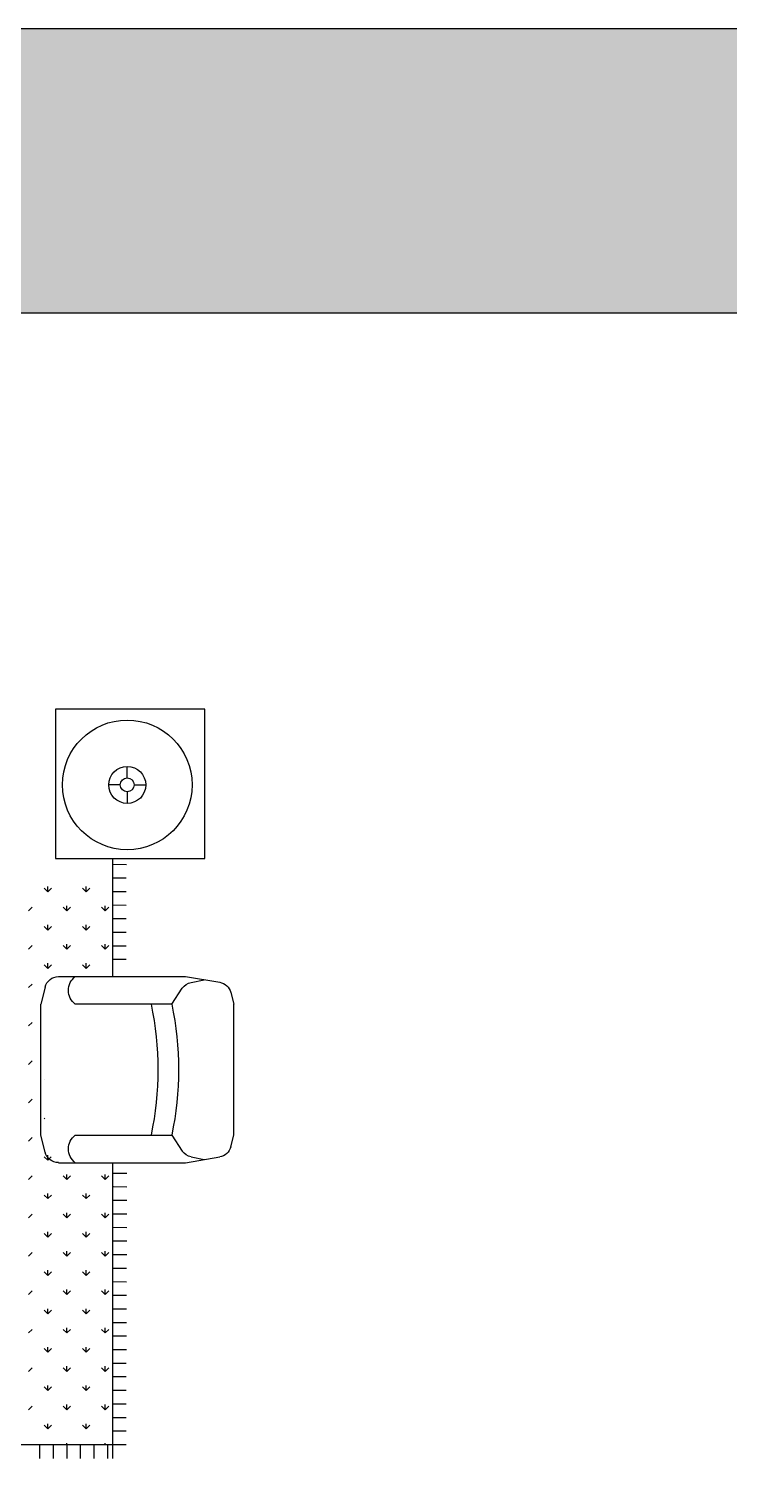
# Model space of a CAD drawing. Header units: millimetres. Extents: x -30782 to 40110, y 35885 to 73818.
# Drawn here: x -13123 to -10538, y 68549 to 73818 of the extents above; entities that cross this region are included whole.
import ezdxf

# ---------------------------------------------------------------- set-up
doc = ezdxf.new("R2010")
doc.units = ezdxf.units.MM
doc.layers.add('www.cad-blocks.net', color=7, linetype='Continuous')

# ---------------------------------------------------------------- blocks, each defined once
blk = doc.blocks.new('A$C7DEE7CBF')
for p, q in [((3326.6, 2766.7, -342.9), (2776.6, 2766.7, -342.9)), ((2776.6, 2766.7, -342.9), (2776.6, 2216.7, -342.9)), ((3326.6, 2216.7, -342.9), (3326.6, 2766.7, -342.9)), ((3040.8, 2513, -342.9), (3040.8, 2555.7, -342.9)), ((3015.2, 2487.4, -342.9), (2972.6, 2487.4, -342.9)), ((3066.4, 2487.4, -342.9), (3109.1, 2487.4, -342.9)), ((3040.8, 2461.8, -342.9), (3040.8, 2419.1, -342.9)), ((2776.6, 2216.7, -342.9), (3326.6, 2216.7, -342.9)), ((2986.4, 2216.7, -342.9), (2986.4, 1781, -342.9)), ((2987.6, 2194.8, -342.9), (3037.6, 2194.6, -342.9)), ((2747.5, 2093.9, -342.9), (2747.5, 2112.7, -342.9)), ((2888.9, 2093.9, -342.9), (2888.9, 2112.7, -342.9)), ((2987.4, 2144.8, -342.9), (3037.4, 2144.6, -342.9)), ((2747.5, 2093.9, -342.9), (2734.2, 2107.2, -342.9)), ((2747.5, 2093.9, -342.9), (2760.8, 2107.2, -342.9)), ((2888.9, 2093.9, -342.9), (2875.7, 2107.2, -342.9)), ((2888.9, 2093.9, -342.9), (2902.2, 2107.2, -342.9)), ((2987.2, 2094.8, -342.9), (3037.2, 2094.6, -342.9)), ((2676.8, 2023.2, -342.9), (2690, 2036.5, -342.9)), ((2818.2, 2023.2, -342.9), (2804.9, 2036.5, -342.9)), ((2818.2, 2023.2, -342.9), (2818.2, 2042, -342.9)), ((2818.2, 2023.2, -342.9), (2831.5, 2036.5, -342.9)), ((2959.6, 2023.2, -342.9), (2946.4, 2036.5, -342.9)), ((2959.6, 2023.2, -342.9), (2959.6, 2042, -342.9)), ((2959.6, 2023.2, -342.9), (2972.9, 2036.5, -342.9)), ((2987.1, 2044.8, -342.9), (3037.1, 2044.6, -342.9)), ((2747.5, 1952.5, -342.9), (2734.2, 1965.8, -342.9)), ((2747.5, 1952.5, -342.9), (2747.5, 1971.3, -342.9)), ((2747.5, 1952.5, -342.9), (2760.8, 1965.8, -342.9)), ((2888.9, 1952.5, -342.9), (2875.7, 1965.8, -342.9)), ((2888.9, 1952.5, -342.9), (2888.9, 1971.3, -342.9)), ((2888.9, 1952.5, -342.9), (2902.2, 1965.8, -342.9)), ((2986.9, 1994.8, -342.9), (3036.9, 1994.6, -342.9)), ((2818.2, 1881.8, -342.9), (2818.2, 1900.6, -342.9)), ((2959.6, 1881.8, -342.9), (2959.6, 1900.6, -342.9)), ((2986.7, 1944.8, -342.9), (3036.7, 1944.6, -342.9)), ((2676.8, 1881.8, -342.9), (2690, 1895.1, -342.9)), ((2818.2, 1881.8, -342.9), (2804.9, 1895.1, -342.9)), ((2818.2, 1881.8, -342.9), (2831.5, 1895.1, -342.9)), ((2959.6, 1881.8, -342.9), (2946.4, 1895.1, -342.9)), ((2959.6, 1881.8, -342.9), (2972.9, 1895.1, -342.9)), ((2986.4, 1844.8, -342.9), (3036.4, 1844.6, -342.9)), ((2986.6, 1894.8, -342.9), (3036.6, 1894.6, -342.9)), ((2747.5, 1811.1, -342.9), (2734.2, 1824.4, -342.9)), ((2747.5, 1811.1, -342.9), (2747.5, 1829.9, -342.9)), ((2747.5, 1811.1, -342.9), (2760.8, 1824.4, -342.9)), ((2888.9, 1811.1, -342.9), (2875.7, 1824.4, -342.9)), ((2888.9, 1811.1, -342.9), (2888.9, 1829.9, -342.9)), ((2888.9, 1811.1, -342.9), (2902.2, 1824.4, -342.9)), ((2676.8, 1740.4, -342.9), (2690, 1753.6, -342.9)), ((2738, 1742.5, -342.9), (2722.2, 1679.4, -342.9)), ((2787.2, 1781, -342.9), (3255.6, 1781, -342.9)), ((3255.6, 1781, -342.9), (3381.7, 1760, -342.9)), ((3276.2, 1759.7, -342.9), (3324.8, 1769.4, -342.9)), ((3204.8, 1679.4, -342.9), (3243.9, 1738.1, -342.9)), ((3422.7, 1722.2, -342.9), (3433.4, 1679.4, -342.9)), ((2722.2, 1196.8, -342.9), (2722.2, 1679.4, -342.9)), ((3204.8, 1679.4, -342.9), (2849.2, 1679.4, -342.9)), ((3433.4, 1196.8, -342.9), (3433.4, 1679.4, -342.9)), ((2676.8, 1599, -342.9), (2690, 1612.2, -342.9)), ((2676.8, 1457.5, -342.9), (2690, 1470.8, -342.9)), ((2734.3, 1400, -342.9), (2734.2, 1400.1, -342.9)), ((2676.8, 1316.1, -342.9), (2690, 1329.4, -342.9)), ((2736.3, 1256.6, -342.9), (2734.2, 1258.7, -342.9)), ((2676.8, 1174.7, -342.9), (2690, 1188, -342.9)), ((2738, 1133.7, -342.9), (2722.2, 1196.8, -342.9)), ((2849.2, 1196.8, -342.9), (3204.8, 1196.8, -342.9)), ((3204.8, 1196.8, -342.9), (3243.9, 1138.1, -342.9)), ((3422.7, 1154, -342.9), (3433.4, 1196.8, -342.9)), ((2747.5, 1104, -342.9), (2734.2, 1117.3, -342.9)), ((2747.5, 1104, -342.9), (2747.5, 1122.7, -342.9)), ((2747.5, 1104, -342.9), (2760, 1116.5, -342.9)), ((3255.6, 1095.2, -342.9), (3381.7, 1116.2, -342.9)), ((3276.2, 1116.5, -342.9), (3324.8, 1106.7, -342.9)), ((2787.2, 1095.2, -342.9), (3255.6, 1095.2, -342.9)), ((2986.4, 1095.2, -342.9), (2986.4, 5.4, -342.9)), ((3039.8, 1055.4, -342.9), (2989.8, 1055.7, -342.9)), ((2676.8, 1033.3, -342.9), (2690, 1046.5, -342.9)), ((2818.2, 1033.3, -342.9), (2804.9, 1046.5, -342.9)), ((2818.2, 1033.3, -342.9), (2818.2, 1052, -342.9)), ((2818.2, 1033.3, -342.9), (2831.5, 1046.5, -342.9)), ((2959.6, 1033.3, -342.9), (2946.4, 1046.5, -342.9)), ((2959.6, 1033.3, -342.9), (2959.6, 1052, -342.9)), ((2959.6, 1033.3, -342.9), (2972.9, 1046.5, -342.9)), ((3039.6, 1005.4, -342.9), (2989.6, 1005.7, -342.9)), ((2747.5, 962.6, -342.9), (2734.2, 975.8, -342.9)), ((2747.5, 962.6, -342.9), (2747.5, 981.3, -342.9)), ((2747.5, 962.6, -342.9), (2760.8, 975.8, -342.9)), ((2888.9, 962.6, -342.9), (2875.7, 975.8, -342.9)), ((2888.9, 962.6, -342.9), (2888.9, 981.3, -342.9)), ((2888.9, 962.6, -342.9), (2902.2, 975.8, -342.9)), ((3039.4, 955.4, -342.9), (2989.4, 955.7, -342.9)), ((2676.8, 891.9, -342.9), (2690, 905.1, -342.9)), ((2818.2, 891.9, -342.9), (2804.9, 905.1, -342.9)), ((2818.2, 891.9, -342.9), (2818.2, 910.6, -342.9)), ((2818.2, 891.9, -342.9), (2831.5, 905.1, -342.9)), ((2959.6, 891.9, -342.9), (2946.4, 905.1, -342.9)), ((2959.6, 891.9, -342.9), (2959.6, 910.6, -342.9)), ((2959.6, 891.9, -342.9), (2972.9, 905.1, -342.9)), ((3039.3, 905.4, -342.9), (2989.3, 905.7, -342.9)), ((3039.1, 855.4, -342.9), (2989.1, 855.7, -342.9)), ((2747.5, 821.2, -342.9), (2734.2, 834.4, -342.9)), ((2747.5, 821.2, -342.9), (2747.5, 839.9, -342.9)), ((2747.5, 821.2, -342.9), (2760.8, 834.4, -342.9)), ((2888.9, 821.2, -342.9), (2875.7, 834.4, -342.9)), ((2888.9, 821.2, -342.9), (2888.9, 839.9, -342.9)), ((2888.9, 821.2, -342.9), (2902.2, 834.4, -342.9)), ((3038.9, 805.4, -342.9), (2988.9, 805.7, -342.9)), ((2676.8, 750.4, -342.9), (2690, 763.7, -342.9)), ((2818.2, 750.4, -342.9), (2804.9, 763.7, -342.9)), ((2818.2, 750.4, -342.9), (2818.2, 769.2, -342.9)), ((2818.2, 750.4, -342.9), (2831.5, 763.7, -342.9)), ((2959.6, 750.4, -342.9), (2946.4, 763.7, -342.9)), ((2959.6, 750.4, -342.9), (2959.6, 769.2, -342.9)), ((2959.6, 750.4, -342.9), (2972.9, 763.7, -342.9)), ((3038.8, 755.4, -342.9), (2988.8, 755.7, -342.9)), ((2747.5, 679.7, -342.9), (2734.2, 693, -342.9)), ((2747.5, 679.7, -342.9), (2747.5, 698.5, -342.9)), ((2747.5, 679.7, -342.9), (2760.8, 693, -342.9)), ((2888.9, 679.7, -342.9), (2875.7, 693, -342.9)), ((2888.9, 679.7, -342.9), (2888.9, 698.5, -342.9)), ((2888.9, 679.7, -342.9), (2902.2, 693, -342.9)), ((3038.6, 705.4, -342.9), (2988.6, 705.7, -342.9)), ((3038.4, 655.4, -342.9), (2988.4, 655.7, -342.9)), ((2676.8, 609, -342.9), (2690, 622.3, -342.9)), ((2818.2, 609, -342.9), (2804.9, 622.3, -342.9)), ((2818.2, 609, -342.9), (2818.2, 627.8, -342.9)), ((2818.2, 609, -342.9), (2831.5, 622.3, -342.9)), ((2959.6, 609, -342.9), (2946.4, 622.3, -342.9)), ((2959.6, 609, -342.9), (2959.6, 627.8, -342.9)), ((2959.6, 609, -342.9), (2972.9, 622.3, -342.9)), ((3038.3, 605.4, -342.9), (2988.3, 605.7, -342.9)), ((2747.5, 538.3, -342.9), (2734.2, 551.6, -342.9)), ((2747.5, 538.3, -342.9), (2747.5, 557.1, -342.9)), ((2747.5, 538.3, -342.9), (2760.8, 551.6, -342.9)), ((2888.9, 538.3, -342.9), (2875.7, 551.6, -342.9)), ((2888.9, 538.3, -342.9), (2888.9, 557.1, -342.9)), ((2888.9, 538.3, -342.9), (2902.2, 551.6, -342.9)), ((3038.1, 555.4, -342.9), (2988.1, 555.7, -342.9)), ((2676.8, 467.6, -342.9), (2690, 480.9, -342.9)), ((2818.2, 467.6, -342.9), (2804.9, 480.9, -342.9)), ((2818.2, 467.6, -342.9), (2818.2, 486.3, -342.9)), ((2818.2, 467.6, -342.9), (2831.5, 480.9, -342.9)), ((2959.6, 467.6, -342.9), (2946.4, 480.9, -342.9)), ((2959.6, 467.6, -342.9), (2959.6, 486.3, -342.9)), ((2959.6, 467.6, -342.9), (2972.9, 480.9, -342.9)), ((3037.9, 505.4, -342.9), (2987.9, 505.7, -342.9)), ((3037.9, 505.4, -342.9), (2987.9, 505.4, -342.9)), ((3037.7, 455.4, -342.9), (2987.7, 455.4, -342.9)), ((2747.5, 396.9, -342.9), (2734.2, 410.1, -342.9)), ((2747.5, 396.9, -342.9), (2747.5, 415.6, -342.9)), ((2747.5, 396.9, -342.9), (2760.8, 410.1, -342.9)), ((2888.9, 396.9, -342.9), (2875.7, 410.1, -342.9)), ((2888.9, 396.9, -342.9), (2888.9, 415.6, -342.9)), ((2888.9, 396.9, -342.9), (2902.2, 410.1, -342.9)), ((3037.6, 405.4, -342.9), (2987.6, 405.4, -342.9)), ((2676.8, 326.2, -342.9), (2690, 339.4, -342.9)), ((2818.2, 326.2, -342.9), (2804.9, 339.4, -342.9)), ((2818.2, 326.2, -342.9), (2818.2, 344.9, -342.9)), ((2818.2, 326.2, -342.9), (2831.5, 339.4, -342.9)), ((2959.6, 326.2, -342.9), (2946.4, 339.4, -342.9)), ((2959.6, 326.2, -342.9), (2959.6, 344.9, -342.9)), ((2959.6, 326.2, -342.9), (2972.9, 339.4, -342.9)), ((3037.4, 355.4, -342.9), (2987.4, 355.4, -342.9)), ((2747.5, 255.5, -342.9), (2734.2, 268.7, -342.9)), ((2747.5, 255.5, -342.9), (2747.5, 274.2, -342.9)), ((2747.5, 255.5, -342.9), (2760.8, 268.7, -342.9)), ((2888.9, 255.5, -342.9), (2875.7, 268.7, -342.9)), ((2888.9, 255.5, -342.9), (2888.9, 274.2, -342.9)), ((2888.9, 255.5, -342.9), (2902.2, 268.7, -342.9)), ((3037.2, 305.4, -342.9), (2987.2, 305.4, -342.9)), ((3037.1, 255.4, -342.9), (2987.1, 255.4, -342.9)), ((2676.8, 184.8, -342.9), (2690, 198, -342.9)), ((2818.2, 184.8, -342.9), (2804.9, 198, -342.9)), ((2818.2, 184.8, -342.9), (2818.2, 203.5, -342.9)), ((2818.2, 184.8, -342.9), (2831.5, 198, -342.9)), ((2959.6, 184.8, -342.9), (2946.4, 198, -342.9)), ((2959.6, 184.8, -342.9), (2959.6, 203.5, -342.9)), ((2959.6, 184.8, -342.9), (2972.9, 198, -342.9)), ((3036.9, 205.4, -342.9), (2986.9, 205.4, -342.9)), ((2747.5, 114, -342.9), (2734.2, 127.3, -342.9)), ((2747.5, 114, -342.9), (2747.5, 132.8, -342.9)), ((2747.5, 114, -342.9), (2760.8, 127.3, -342.9)), ((2888.9, 114, -342.9), (2875.7, 127.3, -342.9)), ((2888.9, 114, -342.9), (2888.9, 132.8, -342.9)), ((2888.9, 114, -342.9), (2902.2, 127.3, -342.9)), ((3036.6, 105.4, -342.9), (2986.6, 105.4, -342.9)), ((3036.7, 155.4, -342.9), (2986.7, 155.4, -342.9)), ((3036.4, 55.4, -342.9), (318.7, 55.4, -342.9)), ((2688.8, 55.4, -342.9), (2690, 56.6, -342.9)), ((2718.7, 5.4, -342.9), (2718.7, 55.4, -342.9)), ((2768.7, 5.4, -342.9), (2768.7, 55.4, -342.9)), ((2806.2, 55.4, -342.9), (2804.9, 56.6, -342.9)), ((2818.2, 55.4, -342.9), (2818.2, 62.1, -342.9)), ((2818.7, 5.4, -342.9), (2818.7, 55.4, -342.9)), ((2830.3, 55.4, -342.9), (2831.5, 56.6, -342.9)), ((2868.7, 5.4, -342.9), (2868.7, 55.4, -342.9)), ((2918.7, 5.4, -342.9), (2918.7, 55.4, -342.9)), ((2947.6, 55.4, -342.9), (2946.4, 56.6, -342.9)), ((2959.6, 55.4, -342.9), (2959.6, 62.1, -342.9)), ((2968.7, 5.4, -342.9), (2968.7, 55.4, -342.9)), ((2971.7, 55.4, -342.9), (2972.9, 56.6, -342.9)), ((3036.4, 55.4, -342.9), (2986.4, 55.4, -342.9))]:
    blk.add_line(p, q)
for radius in [239, 68.3, 25.6]:
    blk.add_circle((3040.8, 2487.4, -342.9), radius)
at = {"extrusion": (0, 0, -1)}
for centre, major_axis, start_param, end_param in [((2787.2, 1730.2, -342.9), (35.9, -35.9), 2.601173, 3.926991), ((2887.3, 1730.2, -342.9), (44.9, 44.9), 2.999696, 4.854286), ((3286.2, 1709.9, -342.9), (35.9, -35.9), 2.944197, 3.729595), ((3373.4, 1709.9, -342.9), (35.9, -35.9), 4.092139, 5.252808), ((1995.1, 1438.1, -342.9), (819.4, -819.4), -0.995152, -0.575644), ((2071.3, 1438.1, -342.9), (819.4, -819.4), -0.995152, -0.575644), ((2887.3, 1146, -342.9), (44.9, 44.9), 2.999696, 4.854286), ((2787.2, 1146, -342.9), (35.9, 35.9), 2.356194, 3.682012), ((3286.2, 1166.3, -342.9), (35.9, 35.9), 2.55359, 3.338988), ((3373.4, 1166.3, -342.9), (35.9, 35.9), 1.030377, 2.191046)]:
    blk.add_ellipse(centre, major_axis=major_axis, ratio=1, start_param=start_param, end_param=end_param, dxfattribs=at)
blk = doc.blocks.new('format')
h = blk.add_hatch(color=256)
h.set_gradient(color1=(68, 68, 68), color2=(84, 109, 142), tint=1)
h.paths.add_polyline_path([(-27052.7, 73818), (-27052.7, 72770), (40110.2, 72770), (40110.2, 73818)])
at = {"color": 155, "true_color": 0x546d8e}
for p, q in [((-27052.7, 73818), (40110.2, 73818)), ((-27052.7, 72770), (40110.2, 72770))]:
    blk.add_line(p, q, dxfattribs=at)

msp = doc.modelspace()

# ---------------------------------------------------------------- block references
msp.add_blockref('A$C7DEE7CBF', (-15799.8, 68543.4))
at = {"layer": 'www.cad-blocks.net'}
msp.add_blockref('format', (0, 0), dxfattribs=at)

doc.saveas('drawing.dxf')
